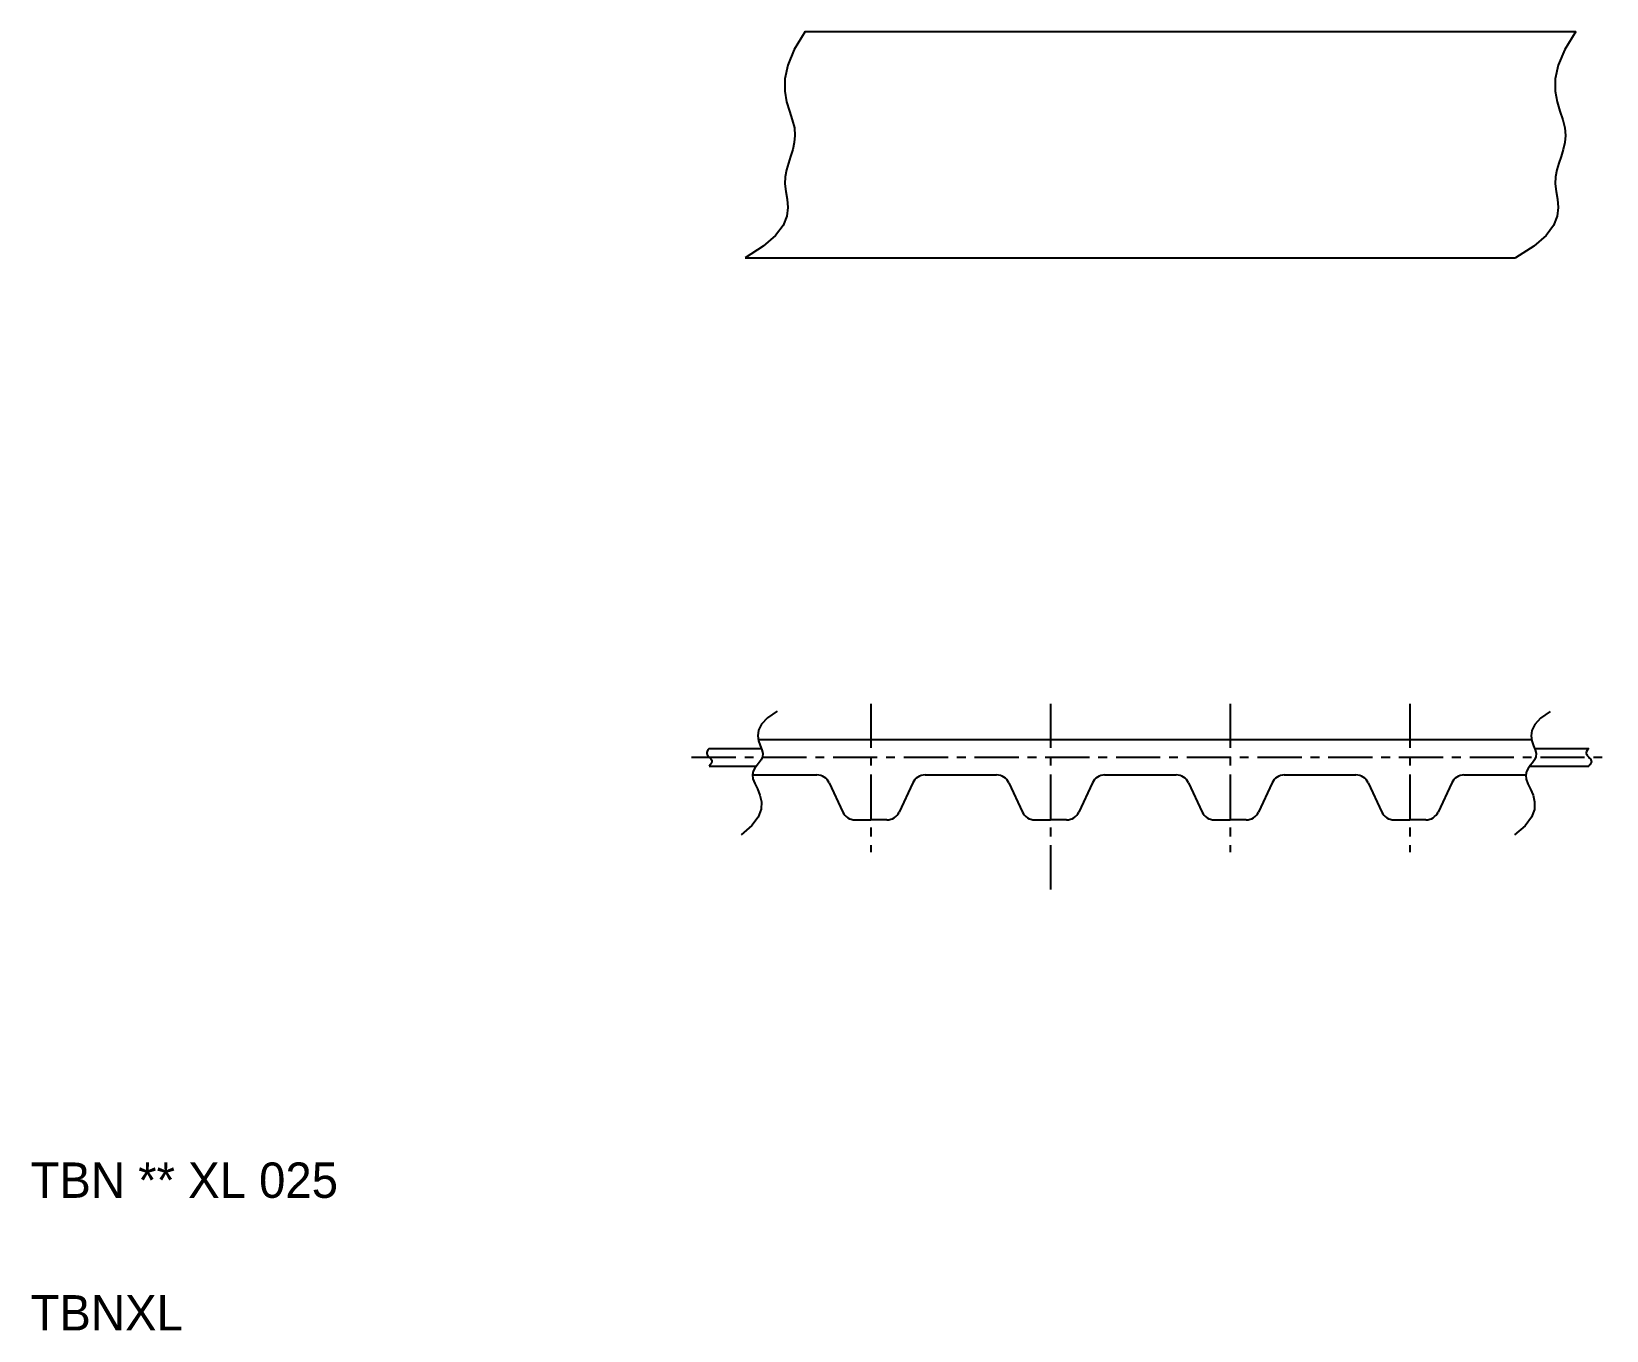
# Model space of a CAD drawing. Extents: x 89.4 to 134, y 85.7 to 122.5.
import ezdxf

# ---------------------------------------------------------------- set-up
doc = ezdxf.new("R2010")
doc.units = 0
doc.linetypes.add('CENTER', pattern=[2, 1.25, -0.25, 0.25, -0.25])
doc.layers.get('0').update_dxf_attribs({"linetype": 'CONTINUOUS'})
doc.layers.add('CENTER', color=1, linetype='CENTER')

msp = doc.modelspace()

# ---------------------------------------------------------------- linework, layer by layer
for p, q in [((111.297, 122.472), (133.082, 122.472)), ((109.595, 116.072), (131.381, 116.072)), ((115.042, 116.072), (115.042, 116.072)), ((120.488, 116.072), (120.488, 116.072)), ((109.971, 102.454), (131.833, 102.454)), ((108.582, 102.204), (110.054, 102.204)), ((131.915, 102.204), (133.451, 102.204)), ((108.582, 101.704), (109.917, 101.704)), ((131.784, 101.704), (133.451, 101.704)), ((109.805, 101.454), (111.627, 101.454)), ((111.971, 101.235), (112.359, 100.403)), ((114.337, 101.235), (113.949, 100.403)), ((114.681, 101.454), (116.336, 101.454)), ((115.051, 101.454), (116.707, 101.454)), ((117.051, 101.235), (117.439, 100.403)), ((119.417, 101.235), (119.029, 100.403)), ((119.761, 101.454), (121.416, 101.454)), ((120.131, 101.454), (121.787, 101.454)), ((122.131, 101.235), (122.519, 100.403)), ((124.497, 101.235), (124.109, 100.403)), ((124.841, 101.454), (126.496, 101.454)), ((125.211, 101.454), (126.867, 101.454)), ((127.211, 101.235), (127.599, 100.403)), ((129.577, 101.235), (129.189, 100.403)), ((129.921, 101.454), (131.668, 101.454)), ((112.703, 100.184), (113.154, 100.184)), ((113.605, 100.184), (113.154, 100.184)), ((117.783, 100.184), (118.234, 100.184)), ((118.685, 100.184), (118.234, 100.184)), ((122.863, 100.184), (123.314, 100.184)), ((123.765, 100.184), (123.314, 100.184)), ((127.943, 100.184), (128.394, 100.184)), ((128.845, 100.184), (128.394, 100.184))]:
    msp.add_line(p, q)
at = {"color": 3}
for points in [[(111.297, 122.472), (110.983, 121.966), (110.799, 121.521), (110.718, 121.13), (110.716, 120.788), (110.767, 120.485), (110.846, 120.216), (110.928, 119.972), (110.987, 119.747), (111.004, 119.535), (110.985, 119.332), (110.94, 119.135), (110.881, 118.942), (110.818, 118.751), (110.762, 118.559), (110.725, 118.364), (110.718, 118.162), (110.744, 117.953), (110.782, 117.733), (110.802, 117.5), (110.774, 117.252), (110.668, 116.988), (110.457, 116.704), (110.109, 116.4), (109.595, 116.072)], [(133.082, 122.472), (132.769, 121.966), (132.584, 121.521), (132.503, 121.13), (132.501, 120.788), (132.552, 120.485), (132.631, 120.216), (132.713, 119.972), (132.772, 119.747), (132.79, 119.535), (132.771, 119.332), (132.726, 119.135), (132.666, 118.942), (132.603, 118.751), (132.548, 118.559), (132.511, 118.364), (132.503, 118.162), (132.53, 117.953), (132.568, 117.733), (132.587, 117.5), (132.559, 117.252), (132.454, 116.988), (132.242, 116.704), (131.894, 116.4), (131.381, 116.072)], [(110.498, 103.254), (110.225, 103.065), (110.058, 102.887), (109.974, 102.719), (109.954, 102.563), (109.977, 102.419), (110.022, 102.287), (110.068, 102.168), (110.095, 102.061), (110.088, 101.968), (110.051, 101.883), (109.996, 101.804), (109.934, 101.726), (109.874, 101.645), (109.827, 101.557), (109.804, 101.458), (109.817, 101.343), (109.868, 101.209), (109.941, 101.057), (110.012, 100.885), (110.055, 100.695), (110.049, 100.488), (109.967, 100.263), (109.787, 100.021), (109.484, 99.762)], [(132.361, 103.248), (132.088, 103.06), (131.921, 102.881), (131.837, 102.714), (131.817, 102.558), (131.84, 102.414), (131.884, 102.282), (131.931, 102.162), (131.958, 102.056), (131.951, 101.962), (131.914, 101.878), (131.859, 101.799), (131.796, 101.721), (131.736, 101.64), (131.69, 101.552), (131.667, 101.452), (131.679, 101.337), (131.731, 101.204), (131.804, 101.051), (131.874, 100.88), (131.918, 100.69), (131.911, 100.482), (131.83, 100.257), (131.65, 100.015), (131.347, 99.757)], [(108.582, 102.204), (108.543, 102.16), (108.52, 102.121), (108.511, 102.086), (108.512, 102.056), (108.522, 102.028), (108.538, 102.002), (108.559, 101.978), (108.582, 101.954), (108.605, 101.93), (108.626, 101.906), (108.642, 101.88), (108.652, 101.852), (108.653, 101.822), (108.643, 101.787), (108.62, 101.748), (108.582, 101.704)], [(133.451, 102.204), (133.412, 102.16), (133.389, 102.121), (133.379, 102.086), (133.38, 102.056), (133.39, 102.028), (133.407, 102.002), (133.428, 101.978), (133.451, 101.954), (133.474, 101.93), (133.495, 101.906), (133.511, 101.88), (133.521, 101.852), (133.522, 101.822), (133.512, 101.787), (133.489, 101.748), (133.451, 101.704)]]:
    msp.add_lwpolyline(points, dxfattribs=at)
for centre, start, end in [((111.627, 101.074), 25, 90), ((114.681, 101.074), 90, 155), ((116.707, 101.074), 25, 90), ((119.761, 101.074), 90, 155), ((121.787, 101.074), 25, 90), ((124.841, 101.074), 90, 155), ((126.867, 101.074), 25, 90), ((129.921, 101.074), 90, 155), ((112.703, 100.564), 205, 270), ((113.605, 100.564), 270, 335), ((117.783, 100.564), 205, 270), ((118.685, 100.564), 270, 335), ((122.863, 100.564), 205, 270), ((123.765, 100.564), 270, 335), ((127.943, 100.564), 205, 270), ((128.845, 100.564), 270, 335)]:
    msp.add_arc(centre, 0.38, start, end)
at = {"layer": 'CENTER', "color": 1, "linetype": 'CENTER'}
for p, q in [((113.154, 103.467), (113.154, 99.269)), ((118.234, 103.467), (118.234, 98.169)), ((123.314, 103.467), (123.314, 99.269)), ((128.394, 103.467), (128.394, 99.269)), ((108.082, 101.954), (133.951, 101.954))]:
    msp.add_line(p, q, dxfattribs=at)

# ---------------------------------------------------------------- texts
for s, p in [('TBN ** XL 025', (89.387, 89.498)), ('TBNXL', (89.387, 85.748))]:
    msp.add_text(s, height=1).set_placement(p)

doc.saveas('drawing.dxf')
